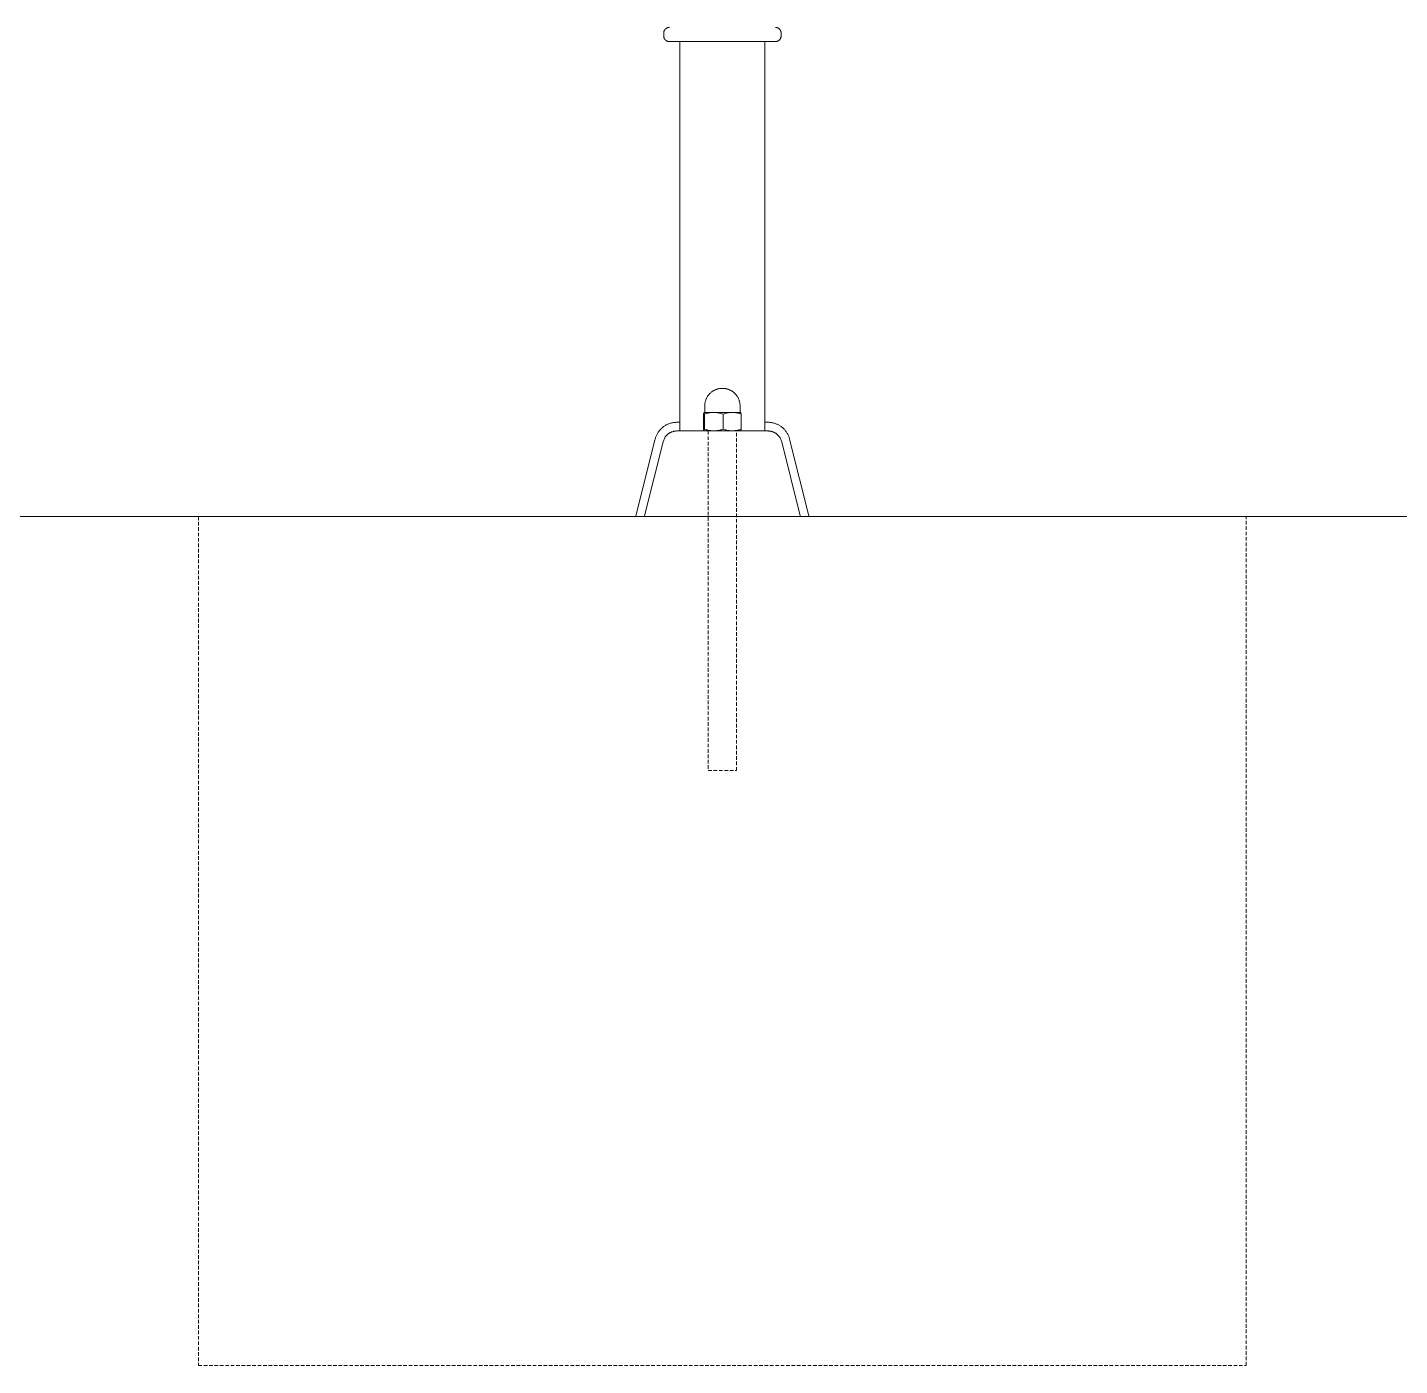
# Model space of a CAD drawing. Header units: millimetres. Extents: x -75 to 3710, y -20 to 2482.
# Drawn here: x 1427.3 to 1912.1, y 1645.6 to 2118.4 of the extents above; entities that cross this region are included whole.
import ezdxf

# ---------------------------------------------------------------- set-up
doc = ezdxf.new("R2010")
doc.units = ezdxf.units.MM
doc.linetypes.add('HIDDEN', pattern=[1.905, 1.27, -0.635])
doc.layers.add('ZANO_R', color=7, linetype='Continuous', lineweight=0)
doc.layers.add('ZANO_R_przerywana', color=7, linetype='HIDDEN', lineweight=0)

msp = doc.modelspace()

# ---------------------------------------------------------------- linework, layer by layer
at = {"layer": 'ZANO_R'}
for p, q in [((1652.12, 2116.5), (1652.13, 2116.57)), ((1652.12, 2116.43), (1652.12, 2116.5)), ((1652.12, 2116.36), (1652.12, 2116.43)), ((1652.12, 2115.36), (1652.12, 2116.36)), ((1652.12, 2115.29), (1652.12, 2115.36)), ((1652.12, 2115.22), (1652.12, 2115.29)), ((1652.13, 2115.16), (1652.12, 2115.22)), ((1652.13, 2116.57), (1652.14, 2116.63)), ((1652.14, 2115.09), (1652.13, 2115.16)), ((1652.14, 2116.63), (1652.15, 2116.7)), ((1652.15, 2115.02), (1652.14, 2115.09)), ((1652.15, 2116.7), (1652.16, 2116.77)), ((1652.16, 2114.95), (1652.15, 2115.02)), ((1652.16, 2116.77), (1652.17, 2116.83)), ((1652.17, 2114.89), (1652.16, 2114.95)), ((1652.17, 2116.83), (1652.19, 2116.9)), ((1652.19, 2114.82), (1652.17, 2114.89)), ((1652.19, 2116.9), (1652.21, 2116.97)), ((1652.21, 2114.76), (1652.19, 2114.82)), ((1652.21, 2116.97), (1652.23, 2117.03)), ((1652.23, 2114.69), (1652.21, 2114.76)), ((1652.23, 2117.03), (1652.26, 2117.1)), ((1652.26, 2114.63), (1652.23, 2114.69)), ((1652.26, 2117.1), (1652.28, 2117.16)), ((1652.28, 2114.56), (1652.26, 2114.63)), ((1652.28, 2117.16), (1652.31, 2117.22)), ((1652.31, 2114.5), (1652.28, 2114.56)), ((1652.31, 2117.22), (1652.34, 2117.28)), ((1652.34, 2114.44), (1652.31, 2114.5)), ((1652.34, 2117.28), (1652.37, 2117.34)), ((1652.37, 2114.38), (1652.34, 2114.44)), ((1652.37, 2117.34), (1652.41, 2117.4)), ((1652.41, 2114.32), (1652.37, 2114.38)), ((1652.41, 2117.4), (1652.44, 2117.46)), ((1652.44, 2114.26), (1652.41, 2114.32)), ((1652.44, 2117.46), (1652.48, 2117.51)), ((1652.48, 2114.21), (1652.44, 2114.26)), ((1652.48, 2117.51), (1652.52, 2117.57)), ((1652.52, 2114.15), (1652.48, 2114.21)), ((1652.52, 2117.57), (1652.57, 2117.62)), ((1652.57, 2114.1), (1652.52, 2114.15)), ((1652.57, 2117.62), (1652.61, 2117.68)), ((1652.61, 2114.05), (1652.57, 2114.1)), ((1652.61, 2117.68), (1652.66, 2117.73)), ((1652.66, 2114), (1652.61, 2114.05)), ((1652.66, 2117.73), (1652.7, 2117.78)), ((1652.7, 2113.95), (1652.66, 2114)), ((1652.7, 2117.78), (1652.75, 2117.82)), ((1652.75, 2113.9), (1652.7, 2113.95)), ((1652.75, 2117.82), (1652.8, 2117.87)), ((1652.8, 2113.85), (1652.75, 2113.9)), ((1652.8, 2117.87), (1652.86, 2117.91)), ((1652.86, 2113.81), (1652.8, 2113.85)), ((1652.86, 2117.91), (1652.91, 2117.95)), ((1652.91, 2113.77), (1652.86, 2113.81)), ((1652.91, 2117.95), (1652.96, 2118)), ((1652.96, 2113.73), (1652.91, 2113.77)), ((1652.96, 2118), (1653.02, 2118.03)), ((1653.02, 2113.69), (1652.96, 2113.73)), ((1653.02, 2118.03), (1653.08, 2118.07)), ((1653.08, 2113.65), (1653.02, 2113.69)), ((1653.08, 2118.07), (1653.14, 2118.1)), ((1653.14, 2113.62), (1653.08, 2113.65)), ((1653.14, 2118.1), (1653.2, 2118.14)), ((1653.2, 2113.59), (1653.14, 2113.62)), ((1653.2, 2118.14), (1653.26, 2118.17)), ((1653.26, 2113.56), (1653.2, 2113.59)), ((1653.26, 2118.17), (1653.32, 2118.2)), ((1653.32, 2113.53), (1653.26, 2113.56)), ((1653.32, 2118.2), (1653.38, 2118.22)), ((1653.38, 2118.22), (1653.45, 2118.25)), ((1653.45, 2118.25), (1653.51, 2118.27)), ((1653.51, 2118.27), (1653.58, 2118.29)), ((1653.58, 2118.29), (1653.64, 2118.3)), ((1653.64, 2118.3), (1653.71, 2118.32)), ((1653.71, 2118.32), (1653.78, 2118.33)), ((1653.78, 2118.33), (1653.84, 2118.34)), ((1653.84, 2118.34), (1653.91, 2118.35)), ((1653.91, 2118.35), (1653.98, 2118.36)), ((1653.98, 2118.36), (1654.05, 2118.36)), ((1654.05, 2118.36), (1654.12, 2118.36)), ((1691.66, 2118.36), (1691.6, 2118.36)), ((1691.73, 2118.36), (1691.66, 2118.36)), ((1691.8, 2118.35), (1691.73, 2118.36)), ((1691.87, 2118.34), (1691.8, 2118.35)), ((1691.94, 2118.33), (1691.87, 2118.34)), ((1692, 2118.32), (1691.94, 2118.33)), ((1692.07, 2118.3), (1692, 2118.32)), ((1692.14, 2118.29), (1692.07, 2118.3)), ((1692.2, 2118.27), (1692.14, 2118.29)), ((1692.27, 2118.25), (1692.2, 2118.27)), ((1692.33, 2118.22), (1692.27, 2118.25)), ((1692.39, 2118.2), (1692.33, 2118.22)), ((1692.46, 2118.17), (1692.39, 2118.2)), ((1692.39, 2113.53), (1692.46, 2113.56)), ((1692.52, 2118.14), (1692.46, 2118.17)), ((1692.46, 2113.56), (1692.52, 2113.59)), ((1692.58, 2118.1), (1692.52, 2118.14)), ((1692.52, 2113.59), (1692.58, 2113.62)), ((1692.64, 2118.07), (1692.58, 2118.1)), ((1692.58, 2113.62), (1692.64, 2113.65)), ((1692.69, 2118.03), (1692.64, 2118.07)), ((1692.64, 2113.65), (1692.69, 2113.69)), ((1692.75, 2118), (1692.69, 2118.03)), ((1692.69, 2113.69), (1692.75, 2113.73)), ((1692.8, 2117.95), (1692.75, 2118)), ((1692.75, 2113.73), (1692.8, 2113.77)), ((1692.86, 2117.91), (1692.8, 2117.95)), ((1692.8, 2113.77), (1692.86, 2113.81)), ((1692.91, 2117.87), (1692.86, 2117.91)), ((1692.86, 2113.81), (1692.91, 2113.85)), ((1692.96, 2117.82), (1692.91, 2117.87)), ((1692.91, 2113.85), (1692.96, 2113.9)), ((1693.01, 2117.78), (1692.96, 2117.82)), ((1692.96, 2113.9), (1693.01, 2113.95)), ((1693.06, 2117.73), (1693.01, 2117.78)), ((1693.01, 2113.95), (1693.06, 2114)), ((1693.1, 2117.68), (1693.06, 2117.73)), ((1693.06, 2114), (1693.1, 2114.05)), ((1693.15, 2117.62), (1693.1, 2117.68)), ((1693.1, 2114.05), (1693.15, 2114.1)), ((1693.19, 2117.57), (1693.15, 2117.62)), ((1693.15, 2114.1), (1693.19, 2114.15)), ((1693.23, 2117.51), (1693.19, 2117.57)), ((1693.19, 2114.15), (1693.23, 2114.21)), ((1693.27, 2117.46), (1693.23, 2117.51)), ((1693.23, 2114.21), (1693.27, 2114.26)), ((1693.31, 2117.4), (1693.27, 2117.46)), ((1693.27, 2114.26), (1693.31, 2114.32)), ((1693.34, 2117.34), (1693.31, 2117.4)), ((1693.31, 2114.32), (1693.34, 2114.38)), ((1693.37, 2117.28), (1693.34, 2117.34)), ((1693.34, 2114.38), (1693.37, 2114.44)), ((1693.4, 2117.22), (1693.37, 2117.28)), ((1693.37, 2114.44), (1693.4, 2114.5)), ((1693.43, 2117.16), (1693.4, 2117.22)), ((1693.4, 2114.5), (1693.43, 2114.56)), ((1693.46, 2117.1), (1693.43, 2117.16)), ((1693.43, 2114.56), (1693.46, 2114.63)), ((1693.48, 2117.03), (1693.46, 2117.1)), ((1693.46, 2114.63), (1693.48, 2114.69)), ((1693.5, 2116.97), (1693.48, 2117.03)), ((1693.48, 2114.69), (1693.5, 2114.76)), ((1693.52, 2116.9), (1693.5, 2116.97)), ((1693.5, 2114.76), (1693.52, 2114.82)), ((1693.54, 2116.83), (1693.52, 2116.9)), ((1693.52, 2114.82), (1693.54, 2114.89)), ((1693.55, 2116.77), (1693.54, 2116.83)), ((1693.54, 2114.89), (1693.55, 2114.95)), ((1693.57, 2116.7), (1693.55, 2116.77)), ((1693.55, 2114.95), (1693.57, 2115.02)), ((1693.58, 2116.63), (1693.57, 2116.7)), ((1693.57, 2115.02), (1693.58, 2115.09)), ((1693.59, 2116.57), (1693.58, 2116.63)), ((1693.58, 2115.09), (1693.59, 2115.16)), ((1693.59, 2116.5), (1693.59, 2116.57)), ((1693.6, 2116.43), (1693.59, 2116.5)), ((1693.59, 2115.22), (1693.6, 2115.29)), ((1693.59, 2115.16), (1693.59, 2115.22)), ((1693.6, 2116.36), (1693.6, 2116.43)), ((1693.6, 2115.36), (1693.6, 2116.36)), ((1693.6, 2115.29), (1693.6, 2115.36)), ((1653.38, 2113.5), (1653.32, 2113.53)), ((1653.45, 2113.48), (1653.38, 2113.5)), ((1653.51, 2113.46), (1653.45, 2113.48)), ((1653.58, 2113.44), (1653.51, 2113.46)), ((1653.64, 2113.42), (1653.58, 2113.44)), ((1653.71, 2113.4), (1653.64, 2113.42)), ((1653.78, 2113.39), (1653.71, 2113.4)), ((1653.84, 2113.38), (1653.78, 2113.39)), ((1653.91, 2113.37), (1653.84, 2113.38)), ((1653.98, 2113.37), (1653.91, 2113.37)), ((1654.05, 2113.36), (1653.98, 2113.37)), ((1654.12, 2113.36), (1654.05, 2113.36)), ((1654.12, 2113.36), (1654.12, 2113.36)), ((1654.12, 2113.36), (1691.6, 2113.36)), ((1657.86, 2113.36), (1657.86, 1975.77)), ((1687.86, 2113.36), (1687.86, 1975.77)), ((1691.6, 2113.36), (1691.66, 2113.36)), ((1691.66, 2113.36), (1691.73, 2113.37)), ((1691.73, 2113.37), (1691.8, 2113.37)), ((1691.8, 2113.37), (1691.87, 2113.38)), ((1691.87, 2113.38), (1691.94, 2113.39)), ((1691.94, 2113.39), (1692, 2113.4)), ((1692, 2113.4), (1692.07, 2113.42)), ((1692.07, 2113.42), (1692.14, 2113.44)), ((1692.14, 2113.44), (1692.2, 2113.46)), ((1692.2, 2113.46), (1692.27, 2113.48)), ((1692.27, 2113.48), (1692.33, 2113.5)), ((1692.33, 2113.5), (1692.39, 2113.53)), ((1667.41, 1987.65), (1667.31, 1987.47)), ((1667.52, 1987.84), (1667.41, 1987.65)), ((1667.63, 1988.02), (1667.52, 1987.84)), ((1667.75, 1988.19), (1667.63, 1988.02)), ((1667.88, 1988.37), (1667.75, 1988.19)), ((1668.01, 1988.53), (1667.88, 1988.37)), ((1668.15, 1988.7), (1668.01, 1988.53)), ((1668.29, 1988.86), (1668.15, 1988.7)), ((1668.44, 1989.01), (1668.29, 1988.86)), ((1668.59, 1989.16), (1668.44, 1989.01)), ((1668.75, 1989.3), (1668.59, 1989.16)), ((1668.91, 1989.44), (1668.75, 1989.3)), ((1669.08, 1989.57), (1668.91, 1989.44)), ((1669.25, 1989.7), (1669.08, 1989.57)), ((1669.43, 1989.82), (1669.25, 1989.7)), ((1669.61, 1989.93), (1669.43, 1989.82)), ((1669.79, 1990.04), (1669.61, 1989.93)), ((1669.98, 1990.14), (1669.79, 1990.04)), ((1670.17, 1990.23), (1669.98, 1990.14)), ((1670.37, 1990.32), (1670.17, 1990.23)), ((1670.56, 1990.4), (1670.37, 1990.32)), ((1670.76, 1990.48), (1670.56, 1990.4)), ((1670.97, 1990.55), (1670.76, 1990.48)), ((1671.17, 1990.61), (1670.97, 1990.55)), ((1671.38, 1990.66), (1671.17, 1990.61)), ((1671.59, 1990.71), (1671.38, 1990.66)), ((1671.79, 1990.75), (1671.59, 1990.71)), ((1672.01, 1990.78), (1671.79, 1990.75)), ((1672.22, 1990.81), (1672.01, 1990.78)), ((1672.43, 1990.83), (1672.22, 1990.81)), ((1672.64, 1990.84), (1672.43, 1990.83)), ((1672.86, 1990.84), (1672.64, 1990.84)), ((1673.07, 1990.84), (1672.86, 1990.84)), ((1673.28, 1990.83), (1673.07, 1990.84)), ((1673.5, 1990.81), (1673.28, 1990.83)), ((1673.71, 1990.78), (1673.5, 1990.81)), ((1673.92, 1990.75), (1673.71, 1990.78)), ((1674.13, 1990.71), (1673.92, 1990.75)), ((1674.34, 1990.66), (1674.13, 1990.71)), ((1674.54, 1990.61), (1674.34, 1990.66)), ((1674.75, 1990.55), (1674.54, 1990.61)), ((1674.95, 1990.48), (1674.75, 1990.55)), ((1675.15, 1990.4), (1674.95, 1990.48)), ((1675.35, 1990.32), (1675.15, 1990.4)), ((1675.54, 1990.23), (1675.35, 1990.32)), ((1675.73, 1990.14), (1675.54, 1990.23)), ((1675.92, 1990.04), (1675.73, 1990.14)), ((1676.1, 1989.93), (1675.92, 1990.04)), ((1676.28, 1989.82), (1676.1, 1989.93)), ((1676.46, 1989.7), (1676.28, 1989.82)), ((1676.63, 1989.57), (1676.46, 1989.7)), ((1676.8, 1989.44), (1676.63, 1989.57)), ((1676.96, 1989.3), (1676.8, 1989.44)), ((1677.12, 1989.16), (1676.96, 1989.3)), ((1677.28, 1989.01), (1677.12, 1989.16)), ((1677.42, 1988.86), (1677.28, 1989.01)), ((1677.57, 1988.7), (1677.42, 1988.86)), ((1677.7, 1988.53), (1677.57, 1988.7)), ((1677.84, 1988.37), (1677.7, 1988.53)), ((1677.96, 1988.19), (1677.84, 1988.37)), ((1678.08, 1988.02), (1677.96, 1988.19)), ((1678.2, 1987.84), (1678.08, 1988.02)), ((1678.3, 1987.65), (1678.2, 1987.84)), ((1678.41, 1987.47), (1678.3, 1987.65)), ((1666.62, 1985.02), (1666.61, 1984.8)), ((1666.61, 1984.8), (1666.61, 1984.59)), ((1666.61, 1984.59), (1666.61, 1982.46)), ((1666.64, 1985.23), (1666.62, 1985.02)), ((1666.66, 1985.44), (1666.64, 1985.23)), ((1666.7, 1985.65), (1666.66, 1985.44)), ((1666.74, 1985.86), (1666.7, 1985.65)), ((1666.78, 1986.07), (1666.74, 1985.86)), ((1666.84, 1986.28), (1666.78, 1986.07)), ((1666.9, 1986.48), (1666.84, 1986.28)), ((1666.97, 1986.68), (1666.9, 1986.48)), ((1667.04, 1986.88), (1666.97, 1986.68)), ((1667.12, 1987.08), (1667.04, 1986.88)), ((1667.21, 1987.27), (1667.12, 1987.08)), ((1667.31, 1987.47), (1667.21, 1987.27)), ((1678.5, 1987.27), (1678.41, 1987.47)), ((1678.59, 1987.08), (1678.5, 1987.27)), ((1678.67, 1986.88), (1678.59, 1987.08)), ((1678.75, 1986.68), (1678.67, 1986.88)), ((1678.81, 1986.48), (1678.75, 1986.68)), ((1678.88, 1986.28), (1678.81, 1986.48)), ((1678.93, 1986.07), (1678.88, 1986.28)), ((1678.98, 1985.86), (1678.93, 1986.07)), ((1679.02, 1985.65), (1678.98, 1985.86)), ((1679.05, 1985.44), (1679.02, 1985.65)), ((1679.07, 1985.23), (1679.05, 1985.44)), ((1679.09, 1985.02), (1679.07, 1985.23)), ((1679.1, 1984.8), (1679.09, 1985.02)), ((1679.11, 1984.59), (1679.1, 1984.8)), ((1679.11, 1982.46), (1679.11, 1984.59)), ((1653, 1977.89), (1652.77, 1977.76)), ((1652.77, 1977.76), (1653, 1977.89)), ((1653.24, 1978.02), (1653, 1977.89)), ((1653, 1977.89), (1653.24, 1978.02)), ((1653.49, 1978.13), (1653.24, 1978.02)), ((1653.24, 1978.02), (1653.49, 1978.13)), ((1653.74, 1978.24), (1653.49, 1978.13)), ((1653.49, 1978.13), (1653.74, 1978.24)), ((1653.99, 1978.34), (1653.74, 1978.24)), ((1653.74, 1978.24), (1653.99, 1978.34)), ((1654.24, 1978.43), (1653.99, 1978.34)), ((1653.99, 1978.34), (1654.24, 1978.43)), ((1654.5, 1978.51), (1654.24, 1978.43)), ((1654.24, 1978.43), (1654.5, 1978.51)), ((1654.76, 1978.58), (1654.5, 1978.51)), ((1654.5, 1978.51), (1654.76, 1978.58)), ((1655.03, 1978.65), (1654.76, 1978.58)), ((1654.76, 1978.58), (1655.03, 1978.65)), ((1655.29, 1978.7), (1655.03, 1978.65)), ((1655.03, 1978.65), (1655.29, 1978.7)), ((1655.56, 1978.75), (1655.29, 1978.7)), ((1655.29, 1978.7), (1655.56, 1978.75)), ((1655.82, 1978.78), (1655.56, 1978.75)), ((1655.56, 1978.75), (1655.82, 1978.78)), ((1656.09, 1978.81), (1655.82, 1978.78)), ((1655.82, 1978.78), (1656.09, 1978.81)), ((1656.36, 1978.83), (1656.09, 1978.81)), ((1656.09, 1978.81), (1656.36, 1978.83)), ((1656.63, 1978.84), (1656.36, 1978.83)), ((1656.36, 1978.83), (1656.63, 1978.84)), ((1656.63, 1978.84), (1657.86, 1978.84)), ((1666.21, 1981.76), (1666.36, 1982.34)), ((1666.21, 1976.42), (1666.21, 1981.76)), ((1666.36, 1982.34), (1666.51, 1981.76)), ((1669.71, 1982.34), (1666.37, 1982.34)), ((1666.51, 1982.34), (1666.5, 1982.34)), ((1666.52, 1982.34), (1666.51, 1982.34)), ((1666.51, 1982.34), (1666.51, 1982.34)), ((1666.51, 1981.76), (1666.83, 1981.87)), ((1666.51, 1976.42), (1666.51, 1981.76)), ((1666.53, 1982.35), (1666.52, 1982.35)), ((1666.52, 1982.35), (1666.52, 1982.35)), ((1666.52, 1982.35), (1666.52, 1982.34)), ((1666.54, 1982.35), (1666.53, 1982.35)), ((1666.53, 1982.35), (1666.53, 1982.35)), ((1666.55, 1982.36), (1666.54, 1982.35)), ((1666.54, 1982.35), (1666.54, 1982.35)), ((1666.54, 1982.35), (1666.54, 1982.35)), ((1666.56, 1982.36), (1666.55, 1982.36)), ((1666.55, 1982.36), (1666.55, 1982.36)), ((1666.55, 1982.36), (1666.55, 1982.36)), ((1666.57, 1982.37), (1666.56, 1982.37)), ((1666.56, 1982.37), (1666.56, 1982.37)), ((1666.56, 1982.37), (1666.56, 1982.36)), ((1666.58, 1982.38), (1666.57, 1982.38)), ((1666.57, 1982.38), (1666.57, 1982.37)), ((1666.57, 1982.37), (1666.57, 1982.37)), ((1666.59, 1982.39), (1666.58, 1982.39)), ((1666.58, 1982.39), (1666.58, 1982.39)), ((1666.58, 1982.39), (1666.58, 1982.38)), ((1666.58, 1982.38), (1666.58, 1982.38)), ((1666.6, 1982.41), (1666.59, 1982.41)), ((1666.59, 1982.41), (1666.59, 1982.4)), ((1666.59, 1982.4), (1666.59, 1982.4)), ((1666.59, 1982.4), (1666.59, 1982.4)), ((1666.59, 1982.4), (1666.59, 1982.39)), ((1666.61, 1982.44), (1666.6, 1982.44)), ((1666.6, 1982.44), (1666.6, 1982.44)), ((1666.6, 1982.44), (1666.6, 1982.43)), ((1666.6, 1982.43), (1666.6, 1982.43)), ((1666.6, 1982.43), (1666.6, 1982.42)), ((1666.6, 1982.42), (1666.6, 1982.42)), ((1666.6, 1982.42), (1666.6, 1982.42)), ((1666.6, 1982.42), (1666.6, 1982.41)), ((1666.61, 1982.46), (1666.61, 1982.46)), ((1666.61, 1982.46), (1666.61, 1982.45)), ((1666.61, 1982.45), (1666.61, 1982.45)), ((1666.61, 1982.45), (1666.61, 1982.44)), ((1666.83, 1981.87), (1667.16, 1981.96)), ((1667.16, 1981.96), (1667.49, 1982.05)), ((1667.49, 1982.05), (1667.82, 1982.12)), ((1667.82, 1982.12), (1668.15, 1982.18)), ((1668.15, 1982.18), (1668.48, 1982.24)), ((1668.48, 1982.24), (1668.82, 1982.28)), ((1668.82, 1982.28), (1669.16, 1982.31)), ((1669.16, 1982.31), (1669.5, 1982.33)), ((1669.5, 1982.33), (1669.83, 1982.34)), ((1669.83, 1982.34), (1670.17, 1982.33)), ((1676.21, 1982.34), (1669.95, 1982.34)), ((1670.17, 1982.33), (1670.51, 1982.31)), ((1670.51, 1982.31), (1670.85, 1982.28)), ((1670.85, 1982.28), (1671.18, 1982.24)), ((1671.18, 1982.24), (1671.52, 1982.18)), ((1671.52, 1982.18), (1671.85, 1982.12)), ((1671.85, 1982.12), (1672.18, 1982.05)), ((1672.18, 1982.05), (1672.51, 1981.96)), ((1672.51, 1981.96), (1672.83, 1981.87)), ((1672.83, 1981.87), (1673.16, 1981.76)), ((1673.16, 1981.76), (1673.46, 1981.87)), ((1673.16, 1976.42), (1673.16, 1981.76)), ((1673.46, 1981.87), (1673.77, 1981.96)), ((1673.77, 1981.96), (1674.09, 1982.04)), ((1674.09, 1982.04), (1674.4, 1982.12)), ((1674.4, 1982.12), (1674.72, 1982.18)), ((1674.72, 1982.18), (1675.04, 1982.24)), ((1675.04, 1982.24), (1675.36, 1982.28)), ((1675.36, 1982.28), (1675.68, 1982.31)), ((1675.68, 1982.31), (1676.01, 1982.33)), ((1676.01, 1982.33), (1676.33, 1982.34)), ((1676.33, 1982.34), (1676.65, 1982.33)), ((1678.59, 1982.34), (1676.43, 1982.34)), ((1676.65, 1982.33), (1676.98, 1982.31)), ((1676.98, 1982.31), (1677.3, 1982.28)), ((1677.3, 1982.28), (1677.62, 1982.24)), ((1677.62, 1982.24), (1677.94, 1982.18)), ((1677.94, 1982.18), (1678.26, 1982.12)), ((1678.26, 1982.12), (1678.57, 1982.04)), ((1678.57, 1982.04), (1678.89, 1981.96)), ((1679.17, 1982.34), (1678.59, 1982.34)), ((1678.89, 1981.96), (1679.2, 1981.87)), ((1679.11, 1982.45), (1679.11, 1982.46)), ((1679.11, 1982.46), (1679.11, 1982.46)), ((1679.11, 1982.44), (1679.11, 1982.45)), ((1679.11, 1982.45), (1679.11, 1982.45)), ((1679.11, 1982.43), (1679.11, 1982.44)), ((1679.11, 1982.44), (1679.11, 1982.44)), ((1679.11, 1982.44), (1679.11, 1982.44)), ((1679.11, 1982.42), (1679.11, 1982.43)), ((1679.11, 1982.43), (1679.11, 1982.43)), ((1679.12, 1982.42), (1679.11, 1982.42)), ((1679.11, 1982.42), (1679.11, 1982.42)), ((1679.12, 1982.41), (1679.12, 1982.42)), ((1679.12, 1982.4), (1679.12, 1982.41)), ((1679.12, 1982.41), (1679.12, 1982.41)), ((1679.13, 1982.39), (1679.12, 1982.4)), ((1679.12, 1982.4), (1679.12, 1982.4)), ((1679.12, 1982.4), (1679.12, 1982.4)), ((1679.13, 1982.38), (1679.13, 1982.39)), ((1679.13, 1982.39), (1679.13, 1982.39)), ((1679.13, 1982.39), (1679.13, 1982.39)), ((1679.14, 1982.38), (1679.13, 1982.38)), ((1679.15, 1982.37), (1679.14, 1982.38)), ((1679.14, 1982.38), (1679.14, 1982.38)), ((1679.14, 1982.38), (1679.14, 1982.38)), ((1679.15, 1982.36), (1679.15, 1982.37)), ((1679.15, 1982.37), (1679.15, 1982.37)), ((1679.15, 1982.37), (1679.15, 1982.37)), ((1679.16, 1982.36), (1679.15, 1982.36)), ((1679.17, 1982.36), (1679.16, 1982.36)), ((1679.16, 1982.36), (1679.16, 1982.36)), ((1679.16, 1982.36), (1679.16, 1982.36)), ((1679.17, 1982.35), (1679.17, 1982.36)), ((1679.18, 1982.35), (1679.17, 1982.35)), ((1679.32, 1982.34), (1679.17, 1982.34)), ((1679.19, 1982.35), (1679.18, 1982.35)), ((1679.18, 1982.35), (1679.18, 1982.35)), ((1679.18, 1982.35), (1679.18, 1982.35)), ((1679.2, 1982.35), (1679.19, 1982.35)), ((1679.19, 1982.35), (1679.19, 1982.35)), ((1679.2, 1982.34), (1679.2, 1982.35)), ((1679.21, 1982.34), (1679.2, 1982.34)), ((1679.2, 1982.34), (1679.2, 1982.34)), ((1679.2, 1981.87), (1679.5, 1981.76)), ((1679.22, 1982.34), (1679.21, 1982.34)), ((1679.21, 1982.34), (1679.21, 1982.34)), ((1679.22, 1982.34), (1679.22, 1982.34)), ((1679.35, 1982.34), (1679.32, 1982.34)), ((1679.36, 1982.34), (1679.35, 1982.34)), ((1679.36, 1982.34), (1679.36, 1982.34)), ((1679.36, 1982.34), (1679.36, 1982.34)), ((1679.36, 1982.34), (1679.36, 1982.34)), ((1679.36, 1982.34), (1679.36, 1982.34)), ((1679.5, 1981.76), (1679.36, 1982.34)), ((1679.36, 1982.34), (1679.36, 1982.34)), ((1679.5, 1976.42), (1679.5, 1981.76)), ((1689.39, 1978.84), (1687.86, 1978.84)), ((1689.66, 1978.82), (1689.39, 1978.84)), ((1689.66, 1978.82), (1689.39, 1978.84)), ((1689.93, 1978.79), (1689.66, 1978.82)), ((1689.93, 1978.79), (1689.66, 1978.82)), ((1690.19, 1978.75), (1689.93, 1978.79)), ((1690.19, 1978.75), (1689.93, 1978.79)), ((1690.46, 1978.71), (1690.19, 1978.75)), ((1690.46, 1978.71), (1690.19, 1978.75)), ((1690.72, 1978.65), (1690.46, 1978.71)), ((1690.72, 1978.65), (1690.46, 1978.71)), ((1690.99, 1978.58), (1690.72, 1978.65)), ((1690.99, 1978.58), (1690.72, 1978.65)), ((1691.25, 1978.51), (1690.99, 1978.58)), ((1691.25, 1978.51), (1690.99, 1978.58)), ((1691.5, 1978.43), (1691.25, 1978.51)), ((1691.5, 1978.43), (1691.25, 1978.51)), ((1691.76, 1978.34), (1691.5, 1978.43)), ((1691.76, 1978.34), (1691.5, 1978.43)), ((1692.01, 1978.24), (1691.76, 1978.34)), ((1692.01, 1978.24), (1691.76, 1978.34)), ((1692.26, 1978.13), (1692.01, 1978.24)), ((1692.26, 1978.13), (1692.01, 1978.24)), ((1692.5, 1978.01), (1692.26, 1978.13)), ((1692.5, 1978.01), (1692.26, 1978.13)), ((1692.74, 1977.89), (1692.5, 1978.01)), ((1692.74, 1977.89), (1692.5, 1978.01)), ((1692.97, 1977.75), (1692.74, 1977.89)), ((1692.97, 1977.75), (1692.74, 1977.89)), ((1649.18, 1973.19), (1649.1, 1972.93)), ((1649.1, 1972.93), (1649.18, 1973.19)), ((1649.26, 1973.45), (1649.18, 1973.19)), ((1649.18, 1973.19), (1649.26, 1973.45)), ((1649.35, 1973.7), (1649.26, 1973.45)), ((1649.26, 1973.45), (1649.35, 1973.7)), ((1649.45, 1973.95), (1649.35, 1973.7)), ((1649.35, 1973.7), (1649.45, 1973.95)), ((1649.56, 1974.2), (1649.45, 1973.95)), ((1649.45, 1973.95), (1649.56, 1974.2)), ((1649.67, 1974.44), (1649.56, 1974.2)), ((1649.56, 1974.2), (1649.67, 1974.44)), ((1649.8, 1974.68), (1649.67, 1974.44)), ((1649.67, 1974.44), (1649.8, 1974.68)), ((1649.93, 1974.92), (1649.8, 1974.68)), ((1649.8, 1974.68), (1649.93, 1974.92)), ((1650.07, 1975.15), (1649.93, 1974.92)), ((1649.93, 1974.92), (1650.07, 1975.15)), ((1650.22, 1975.38), (1650.07, 1975.15)), ((1650.07, 1975.15), (1650.22, 1975.38)), ((1650.37, 1975.6), (1650.22, 1975.38)), ((1650.22, 1975.38), (1650.37, 1975.6)), ((1650.54, 1975.81), (1650.37, 1975.6)), ((1650.37, 1975.6), (1650.54, 1975.81)), ((1650.71, 1976.02), (1650.54, 1975.81)), ((1650.54, 1975.81), (1650.71, 1976.02)), ((1650.89, 1976.23), (1650.71, 1976.02)), ((1650.71, 1976.02), (1650.89, 1976.23)), ((1651.07, 1976.43), (1650.89, 1976.23)), ((1650.89, 1976.23), (1651.07, 1976.43)), ((1651.26, 1976.62), (1651.07, 1976.43)), ((1651.07, 1976.43), (1651.26, 1976.62)), ((1651.46, 1976.8), (1651.26, 1976.62)), ((1651.26, 1976.62), (1651.46, 1976.8)), ((1651.66, 1976.98), (1651.46, 1976.8)), ((1651.46, 1976.8), (1651.66, 1976.98)), ((1651.87, 1977.15), (1651.66, 1976.98)), ((1651.66, 1976.98), (1651.87, 1977.15)), ((1652.09, 1977.31), (1651.87, 1977.15)), ((1651.87, 1977.15), (1652.09, 1977.31)), ((1652.49, 1973.37), (1651.91, 1971.98)), ((1652.31, 1977.47), (1652.09, 1977.31)), ((1652.09, 1977.31), (1652.31, 1977.47)), ((1652.54, 1977.62), (1652.31, 1977.47)), ((1652.31, 1977.47), (1652.54, 1977.62)), ((1652.58, 1973.51), (1652.49, 1973.37)), ((1652.77, 1977.76), (1652.54, 1977.62)), ((1652.54, 1977.62), (1652.77, 1977.76)), ((1652.68, 1973.65), (1652.58, 1973.51)), ((1652.78, 1973.79), (1652.68, 1973.65)), ((1652.88, 1973.92), (1652.78, 1973.79)), ((1652.99, 1974.05), (1652.88, 1973.92)), ((1653.11, 1974.18), (1652.99, 1974.05)), ((1653.22, 1974.3), (1653.11, 1974.18)), ((1653.35, 1974.42), (1653.22, 1974.3)), ((1653.47, 1974.54), (1653.35, 1974.42)), ((1653.6, 1974.65), (1653.47, 1974.54)), ((1653.74, 1974.75), (1653.6, 1974.65)), ((1653.88, 1974.85), (1653.74, 1974.75)), ((1654.02, 1974.95), (1653.88, 1974.85)), ((1654.16, 1975.04), (1654.02, 1974.95)), ((1654.31, 1975.13), (1654.16, 1975.04)), ((1654.46, 1975.21), (1654.31, 1975.13)), ((1654.61, 1975.28), (1654.46, 1975.21)), ((1654.77, 1975.35), (1654.61, 1975.28)), ((1654.93, 1975.42), (1654.77, 1975.35)), ((1655.09, 1975.48), (1654.93, 1975.42)), ((1655.25, 1975.53), (1655.09, 1975.48)), ((1655.41, 1975.58), (1655.25, 1975.53)), ((1655.58, 1975.63), (1655.41, 1975.58)), ((1655.74, 1975.66), (1655.58, 1975.63)), ((1655.91, 1975.7), (1655.74, 1975.66)), ((1656.08, 1975.72), (1655.91, 1975.7)), ((1656.25, 1975.74), (1656.08, 1975.72)), ((1656.42, 1975.76), (1656.25, 1975.74)), ((1656.59, 1975.77), (1656.42, 1975.76)), ((1656.76, 1975.77), (1656.59, 1975.77)), ((1688.95, 1975.77), (1656.76, 1975.77)), ((1666.36, 1975.84), (1665.86, 1975.84)), ((1666.36, 1975.84), (1666.21, 1976.42)), ((1666.51, 1976.42), (1666.36, 1975.84)), ((1669.73, 1975.84), (1666.37, 1975.84)), ((1666.83, 1976.32), (1666.51, 1976.42)), ((1667.16, 1976.22), (1666.83, 1976.32)), ((1667.49, 1976.14), (1667.16, 1976.22)), ((1667.82, 1976.06), (1667.49, 1976.14)), ((1668.15, 1976), (1667.82, 1976.06)), ((1668.48, 1975.94), (1668.15, 1976)), ((1668.82, 1975.9), (1668.48, 1975.94)), ((1669.16, 1975.87), (1668.82, 1975.9)), ((1669.5, 1975.85), (1669.16, 1975.87)), ((1669.83, 1975.84), (1669.5, 1975.85)), ((1670.17, 1975.85), (1669.83, 1975.84)), ((1676.2, 1975.84), (1669.94, 1975.84)), ((1670.51, 1975.87), (1670.17, 1975.85)), ((1670.85, 1975.9), (1670.51, 1975.87)), ((1671.18, 1975.94), (1670.85, 1975.9)), ((1671.52, 1976), (1671.18, 1975.94)), ((1671.85, 1976.06), (1671.52, 1976)), ((1672.18, 1976.14), (1671.85, 1976.06)), ((1672.51, 1976.22), (1672.18, 1976.14)), ((1672.83, 1976.32), (1672.51, 1976.22)), ((1673.16, 1976.42), (1672.83, 1976.32)), ((1673.46, 1976.32), (1673.16, 1976.42)), ((1673.77, 1976.22), (1673.46, 1976.32)), ((1674.09, 1976.14), (1673.77, 1976.22)), ((1674.4, 1976.06), (1674.09, 1976.14)), ((1674.72, 1976), (1674.4, 1976.06)), ((1675.04, 1975.95), (1674.72, 1976)), ((1675.36, 1975.9), (1675.04, 1975.95)), ((1675.68, 1975.87), (1675.36, 1975.9)), ((1676.01, 1975.85), (1675.68, 1975.87)), ((1676.33, 1975.84), (1676.01, 1975.85)), ((1676.65, 1975.85), (1676.33, 1975.84)), ((1678.6, 1975.84), (1676.45, 1975.84)), ((1676.98, 1975.87), (1676.65, 1975.85)), ((1677.3, 1975.9), (1676.98, 1975.87)), ((1677.62, 1975.95), (1677.3, 1975.9)), ((1677.94, 1976), (1677.62, 1975.95)), ((1678.26, 1976.06), (1677.94, 1976)), ((1678.57, 1976.14), (1678.26, 1976.06)), ((1678.89, 1976.22), (1678.57, 1976.14)), ((1679.18, 1975.84), (1678.6, 1975.84)), ((1679.2, 1976.32), (1678.89, 1976.22)), ((1679.32, 1975.84), (1679.18, 1975.84)), ((1679.5, 1976.42), (1679.2, 1976.32)), ((1679.35, 1975.84), (1679.32, 1975.84)), ((1679.36, 1975.84), (1679.35, 1975.84)), ((1679.36, 1975.84), (1679.5, 1976.42)), ((1679.36, 1975.84), (1679.36, 1975.84)), ((1679.86, 1975.84), (1679.36, 1975.84)), ((1679.36, 1975.84), (1679.36, 1975.84)), ((1679.36, 1975.84), (1679.36, 1975.84)), ((1679.36, 1975.84), (1679.36, 1975.84)), ((1679.36, 1975.84), (1679.36, 1975.84)), ((1689.12, 1975.77), (1688.95, 1975.77)), ((1689.29, 1975.76), (1689.12, 1975.77)), ((1689.46, 1975.74), (1689.29, 1975.76)), ((1689.63, 1975.72), (1689.46, 1975.74)), ((1689.8, 1975.7), (1689.63, 1975.72)), ((1689.97, 1975.66), (1689.8, 1975.7)), ((1690.14, 1975.63), (1689.97, 1975.66)), ((1690.3, 1975.58), (1690.14, 1975.63)), ((1690.47, 1975.53), (1690.3, 1975.58)), ((1690.63, 1975.48), (1690.47, 1975.53)), ((1690.79, 1975.42), (1690.63, 1975.48)), ((1690.95, 1975.35), (1690.79, 1975.42)), ((1691.1, 1975.28), (1690.95, 1975.35)), ((1691.25, 1975.21), (1691.1, 1975.28)), ((1691.4, 1975.13), (1691.25, 1975.21)), ((1691.55, 1975.04), (1691.4, 1975.13)), ((1691.7, 1974.95), (1691.55, 1975.04)), ((1691.84, 1974.85), (1691.7, 1974.95)), ((1691.97, 1974.75), (1691.84, 1974.85)), ((1692.11, 1974.65), (1691.97, 1974.75)), ((1692.24, 1974.54), (1692.11, 1974.65)), ((1692.37, 1974.42), (1692.24, 1974.54)), ((1692.49, 1974.3), (1692.37, 1974.42)), ((1692.61, 1974.18), (1692.49, 1974.3)), ((1692.72, 1974.05), (1692.61, 1974.18)), ((1692.83, 1973.92), (1692.72, 1974.05)), ((1692.94, 1973.79), (1692.83, 1973.92)), ((1693.04, 1973.65), (1692.94, 1973.79)), ((1693.2, 1977.61), (1692.97, 1977.75)), ((1693.2, 1977.61), (1692.97, 1977.75)), ((1693.13, 1973.51), (1693.04, 1973.65)), ((1693.23, 1973.37), (1693.13, 1973.51)), ((1693.43, 1977.46), (1693.2, 1977.61)), ((1693.43, 1977.46), (1693.2, 1977.61)), ((1693.8, 1971.98), (1693.23, 1973.37)), ((1693.65, 1977.31), (1693.43, 1977.46)), ((1693.65, 1977.31), (1693.43, 1977.46)), ((1693.86, 1977.14), (1693.65, 1977.31)), ((1693.86, 1977.14), (1693.65, 1977.31)), ((1694.07, 1976.97), (1693.86, 1977.14)), ((1694.07, 1976.97), (1693.86, 1977.14)), ((1694.28, 1976.8), (1694.07, 1976.97)), ((1694.28, 1976.8), (1694.07, 1976.97)), ((1694.47, 1976.61), (1694.28, 1976.8)), ((1694.47, 1976.61), (1694.28, 1976.8)), ((1694.66, 1976.42), (1694.47, 1976.61)), ((1694.66, 1976.42), (1694.47, 1976.61)), ((1694.85, 1976.22), (1694.66, 1976.42)), ((1694.85, 1976.22), (1694.66, 1976.42)), ((1695.02, 1976.02), (1694.85, 1976.22)), ((1695.02, 1976.02), (1694.85, 1976.22)), ((1695.19, 1975.81), (1695.02, 1976.02)), ((1695.19, 1975.81), (1695.02, 1976.02)), ((1695.36, 1975.59), (1695.19, 1975.81)), ((1695.36, 1975.59), (1695.19, 1975.81)), ((1695.51, 1975.37), (1695.36, 1975.59)), ((1695.51, 1975.37), (1695.36, 1975.59)), ((1695.66, 1975.15), (1695.51, 1975.37)), ((1695.66, 1975.15), (1695.51, 1975.37)), ((1695.8, 1974.91), (1695.66, 1975.15)), ((1695.8, 1974.91), (1695.66, 1975.15)), ((1695.93, 1974.68), (1695.8, 1974.91)), ((1695.93, 1974.68), (1695.8, 1974.91)), ((1696.06, 1974.44), (1695.93, 1974.68)), ((1696.06, 1974.44), (1695.93, 1974.68)), ((1696.17, 1974.19), (1696.06, 1974.44)), ((1696.17, 1974.19), (1696.06, 1974.44)), ((1696.28, 1973.95), (1696.17, 1974.19)), ((1696.28, 1973.95), (1696.17, 1974.19)), ((1696.38, 1973.7), (1696.28, 1973.95)), ((1696.38, 1973.7), (1696.28, 1973.95)), ((1696.47, 1973.44), (1696.38, 1973.7)), ((1696.47, 1973.44), (1696.38, 1973.7)), ((1696.55, 1973.18), (1696.47, 1973.44)), ((1696.55, 1973.18), (1696.47, 1973.44)), ((1696.62, 1972.92), (1696.55, 1973.18)), ((1696.62, 1972.92), (1696.55, 1973.18)), ((1642.3, 1945.72), (1649.04, 1972.66)), ((1645.36, 1945.77), (1651.91, 1971.98)), ((1651.91, 1971.98), (1645.36, 1945.77)), ((1649.1, 1972.93), (1649.04, 1972.66)), ((1649.04, 1972.66), (1649.1, 1972.93)), ((1693.8, 1971.98), (1700.36, 1945.77)), ((1700.36, 1945.77), (1693.8, 1971.98)), ((1696.69, 1972.66), (1696.62, 1972.92)), ((1696.69, 1972.66), (1696.62, 1972.92)), ((1696.74, 1972.4), (1696.69, 1972.66)), ((1696.74, 1972.4), (1696.69, 1972.66)), ((1703.4, 1945.75), (1696.74, 1972.4)), ((1857.88, 1945.56), (1487.73, 1945.56))]:
    msp.add_line(p, q, dxfattribs=at)
msp.add_lwpolyline([(-65.78, 1945.56), (3683.21, 1945.56)], dxfattribs=at)
at = {"layer": 'ZANO_R_przerywana'}
for p, q in [((1667.86, 1975.77), (1667.86, 1855.77)), ((1677.86, 1855.77), (1677.86, 1975.77)), ((1487.73, 1945.56), (1487.73, 1645.56)), ((1857.88, 1645.56), (1857.88, 1945.56)), ((1667.86, 1855.77), (1677.85, 1855.77)), ((1487.73, 1645.56), (1857.88, 1645.56))]:
    msp.add_line(p, q, dxfattribs=at)

doc.saveas('drawing.dxf')
